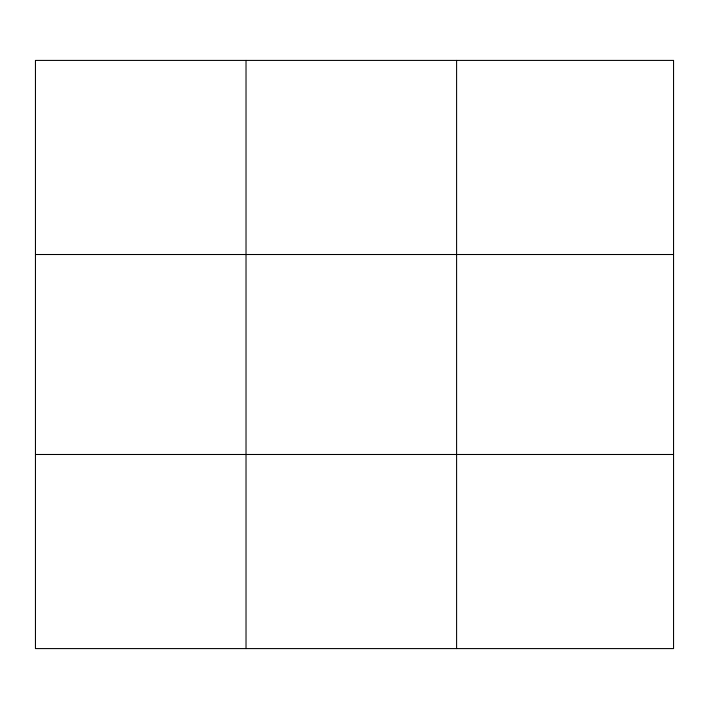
<?xml version="1.0" encoding="UTF-8"?>
<svg xmlns="http://www.w3.org/2000/svg" width="709" height="709" viewBox="0 0 709 709"><rect width="100%" height="100%" fill="white"/><g stroke="black" fill="none" stroke-linecap="round" stroke-linejoin="round"><path stroke-width="1.06" d="M246.023 60.416L246.023 648.584M456.596 60.416L456.596 648.584M35.45 254.513L673.55 254.513M35.45 454.487L673.55 454.487M673.55 60.416L673.55 648.584L35.45 648.584L35.45 60.416L673.55 60.416"/></g></svg>
